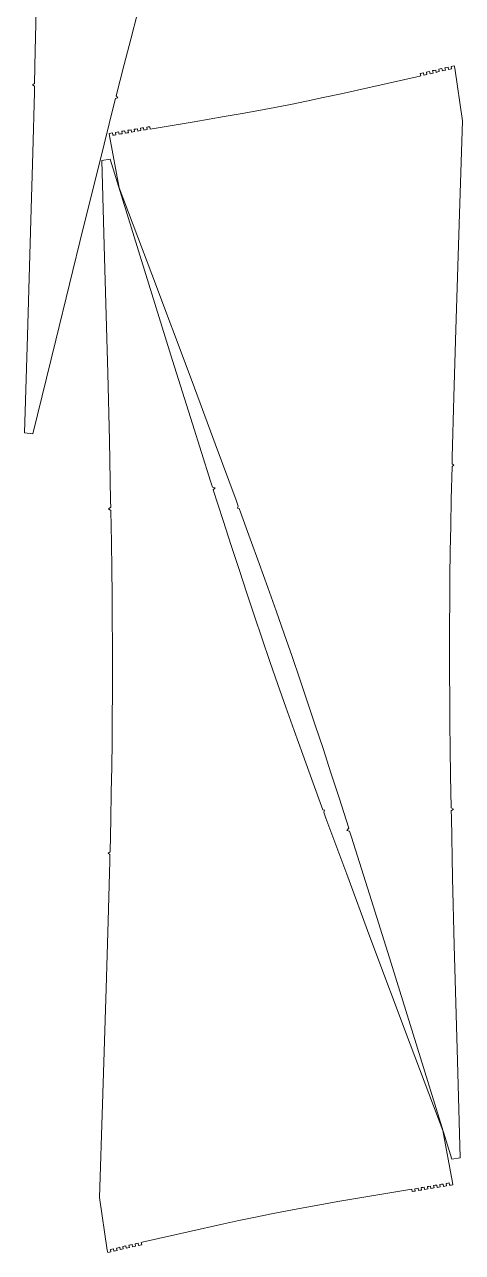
# Model space of a CAD drawing. Header units: millimetres. Extents: x -698 to 698, y -15880 to 15880.
# Drawn here: x -698 to 695, y -15880 to -11973 of the extents above; entities that cross this region are included whole.
import ezdxf

# ---------------------------------------------------------------- set-up
doc = ezdxf.new("R2010")
doc.units = ezdxf.units.MM
doc.header["$MEASUREMENT"] = 0
doc.layers.add('layer 1', color=7, linetype='Continuous')

msp = doc.modelspace()

# ---------------------------------------------------------------- linework, layer by layer
at = {"layer": 'layer 1', "color": 250, "lineweight": 13}
msp.add_open_spline([(-669.9737, -9804.8839), (-669.9737, -9804.8839), (-695.1106, -9971.5603), (-695.1106, -9971.5603), (-695.1106, -9971.5603), (-695.1106, -9971.5603), (-686.4486, -10268.1552), (-686.4486, -10268.1552), (-686.4486, -10268.1552), (-686.4486, -10268.1552), (-676.055, -10636.4006), (-676.055, -10636.4006), (-676.055, -10636.4006), (-676.055, -10636.4006), (-670.4495, -10850.5862), (-670.4495, -10850.5862), (-670.4495, -10850.5862), (-670.4495, -10850.5862), (-665.9824, -11043.0953), (-665.9824, -11043.0953), (-665.9824, -11043.0953), (-665.9824, -11043.0953), (-665.5597, -11064.9527), (-665.5597, -11064.9527), (-665.5597, -11064.9527), (-665.5597, -11064.9527), (-671.1894, -11068.124), (-671.1894, -11068.124), (-671.1894, -11068.124), (-671.1894, -11068.124), (-665.442, -11071.0358), (-665.442, -11071.0358), (-665.442, -11071.0358), (-665.442, -11071.0358), (-663.4174, -11175.7184), (-663.4174, -11175.7184), (-663.4174, -11175.7184), (-663.4174, -11175.7184), (-662.0413, -11260.2152), (-662.0413, -11260.2152), (-662.0413, -11260.2152), (-662.0413, -11260.2152), (-660.9516, -11342.0054), (-660.9516, -11342.0054), (-660.9516, -11342.0054), (-660.9516, -11342.0054), (-660.1491, -11421.685), (-660.1491, -11421.685), (-660.1491, -11421.685), (-660.1491, -11421.685), (-659.634, -11499.8566), (-659.634, -11499.8566), (-659.634, -11499.8566), (-659.634, -11499.8566), (-659.4068, -11577.1229), (-659.4068, -11577.1229), (-659.4068, -11577.1229), (-659.4068, -11577.1229), (-659.4681, -11654.0869), (-659.4681, -11654.0869), (-659.4681, -11654.0869), (-659.4681, -11654.0869), (-659.8182, -11731.3514), (-659.8182, -11731.3514), (-659.8182, -11731.3514), (-659.8182, -11731.3514), (-660.4576, -11809.5196), (-660.4576, -11809.5196), (-660.4576, -11809.5196), (-660.4576, -11809.5196), (-661.3869, -11889.1944), (-661.3869, -11889.1944), (-661.3869, -11889.1944), (-661.3869, -11889.1944), (-662.6066, -11970.9784), (-662.6066, -11970.9784), (-662.6066, -11970.9784), (-662.6066, -11970.9784), (-664.1171, -12055.4743), (-664.1171, -12055.4743), (-664.1171, -12055.4743), (-664.1171, -12055.4743), (-666.3116, -12160.3179), (-666.3116, -12160.3179), (-666.3116, -12160.3179), (-666.3116, -12160.3179), (-672.7336, -12164.285), (-672.7336, -12164.285), (-672.7336, -12164.285), (-672.7336, -12164.285), (-666.4832, -12168.5163), (-666.4832, -12168.5163), (-666.4832, -12168.5163), (-666.4832, -12168.5163), (-666.8933, -12188.1053), (-666.8933, -12188.1053), (-666.8933, -12188.1053), (-666.8933, -12188.1053), (-671.6661, -12380.5936), (-671.6661, -12380.5936), (-671.6661, -12380.5936), (-671.6661, -12380.5936), (-677.6116, -12594.7563), (-677.6116, -12594.7563), (-677.6116, -12594.7563), (-677.6116, -12594.7563), (-688.5898, -12962.9687), (-688.5898, -12962.9687), (-688.5898, -12962.9687), (-688.5898, -12962.9687), (-698.0971, -13271.696), (-698.0971, -13271.696), (-698.0971, -13271.696), (-698.0971, -13271.696), (-671.3185, -13275.3345), (-671.3185, -13275.3345), (-671.3185, -13275.3345), (-671.3185, -13275.3345), (-598.4769, -12976.7776), (-598.4769, -12976.7776), (-598.4769, -12976.7776), (-598.4769, -12976.7776), (-511.275, -12620.8761), (-511.275, -12620.8761), (-511.275, -12620.8761), (-511.275, -12620.8761), (-460.1332, -12413.9864), (-460.1332, -12413.9864), (-460.1332, -12413.9864), (-460.1332, -12413.9864), (-413.6196, -12228.1855), (-413.6196, -12228.1855), (-413.6196, -12228.1855), (-413.6196, -12228.1855), (-408.3816, -12207.6), (-408.3816, -12207.6), (-408.3816, -12207.6), (-408.3816, -12207.6), (-400.7864, -12205.5981), (-400.7864, -12205.5981), (-400.7864, -12205.5981), (-400.7864, -12205.5981), (-406.2146, -12199.0835), (-406.2146, -12199.0835), (-406.2146, -12199.0835), (-406.2146, -12199.0835), (-381.084, -12100.3192), (-381.084, -12100.3192), (-381.084, -12100.3192), (-381.084, -12100.3192), (-360.1075, -12018.9213), (-360.1075, -12018.9213), (-360.1075, -12018.9213), (-360.1075, -12018.9213), (-339.5704, -11940.1946), (-339.5704, -11940.1946), (-339.5704, -11940.1946), (-339.5704, -11940.1946), (-319.3149, -11863.5678), (-319.3149, -11863.5678), (-319.3149, -11863.5678), (-319.3149, -11863.5678), (-299.1816, -11788.4631), (-299.1816, -11788.4631), (-299.1816, -11788.4631), (-299.1816, -11788.4631), (-279.0111, -11714.3026), (-279.0111, -11714.3026), (-279.0111, -11714.3026), (-279.0111, -11714.3026), (-258.6438, -11640.5082), (-258.6438, -11640.5082), (-258.6438, -11640.5082), (-258.6438, -11640.5082), (-237.9201, -11566.5017), (-237.9201, -11566.5017), (-237.9201, -11566.5017), (-237.9201, -11566.5017), (-216.6806, -11491.705), (-216.6806, -11491.705), (-216.6806, -11491.705), (-216.6806, -11491.705), (-194.7655, -11415.5398), (-194.7655, -11415.5398), (-194.7655, -11415.5398), (-194.7655, -11415.5398), (-172.0153, -11337.4284), (-172.0153, -11337.4284), (-172.0153, -11337.4284), (-172.0153, -11337.4284), (-148.2706, -11256.7931), (-148.2706, -11256.7931), (-148.2706, -11256.7931), (-148.2706, -11256.7931), (-118.5631, -11157.0335), (-118.5631, -11157.0335), (-118.5631, -11157.0335), (-118.5631, -11157.0335), (-110.727, -11155.1907), (-110.727, -11155.1907), (-110.727, -11155.1907), (-110.727, -11155.1907), (-116.4728, -11150.0142), (-116.4728, -11150.0142), (-116.4728, -11150.0142), (-116.4728, -11150.0142), (-110.6106, -11130.3285), (-110.6106, -11130.3285), (-110.6106, -11130.3285), (-110.6106, -11130.3285), (-55.2411, -10946.9859), (-55.2411, -10946.9859), (-55.2411, -10946.9859), (-55.2411, -10946.9859), (6.9724, -10743.1661), (6.9724, -10743.1661), (6.9724, -10743.1661), (6.9724, -10743.1661), (114.6618, -10392.9358), (114.6618, -10392.9358), (114.6618, -10392.9358), (114.6618, -10392.9358), (201.678, -10110.9227), (201.678, -10110.9227), (201.678, -10110.9227), (201.678, -10110.9227), (221.8519, -9944.1832), (221.8519, -9944.1832), (221.8519, -9944.1832), (221.8519, -9944.1832), (222.9283, -9936.685), (222.9283, -9936.685), (222.9283, -9936.685), (222.9283, -9936.685), (217.8864, -9935.9636), (217.8864, -9935.9636), (217.8864, -9935.9636), (217.8864, -9935.9636), (212.895, -9935.2635), (212.895, -9935.2635), (212.895, -9935.2635), (212.895, -9935.2635), (211.9367, -9942.8839), (211.9367, -9942.8839), (211.9367, -9942.8839), (211.9367, -9942.8839), (206.879, -9942.2819), (206.879, -9942.2819), (206.879, -9942.2819), (206.879, -9942.2819), (201.8759, -9941.6722), (201.8759, -9941.6722), (201.8759, -9941.6722), (201.8759, -9941.6722), (202.9522, -9934.174), (202.9522, -9934.174), (202.9522, -9934.174), (202.9522, -9934.174), (197.9102, -9933.4525), (197.9102, -9933.4525), (197.9102, -9933.4525), (197.9102, -9933.4525), (192.9189, -9932.7525), (192.9189, -9932.7525), (192.9189, -9932.7525), (192.9189, -9932.7525), (191.9606, -9940.3729), (191.9606, -9940.3729), (191.9606, -9940.3729), (191.9606, -9940.3729), (186.903, -9939.7708), (186.903, -9939.7708), (186.903, -9939.7708), (186.903, -9939.7708), (181.8998, -9939.1612), (181.8998, -9939.1612), (181.8998, -9939.1612), (181.8998, -9939.1612), (182.9761, -9931.663), (182.9761, -9931.663), (182.9761, -9931.663), (182.9761, -9931.663), (177.9342, -9930.9416), (177.9342, -9930.9416), (177.9342, -9930.9416), (177.9342, -9930.9416), (172.9428, -9930.2415), (172.9428, -9930.2415), (172.9428, -9930.2415), (172.9428, -9930.2415), (171.9845, -9937.8618), (171.9845, -9937.8618), (171.9845, -9937.8618), (171.9845, -9937.8618), (166.9269, -9937.2598), (166.9269, -9937.2598), (166.9269, -9937.2598), (166.9269, -9937.2598), (161.9237, -9936.6502), (161.9237, -9936.6502), (161.9237, -9936.6502), (161.9237, -9936.6502), (163.0001, -9929.1519), (163.0001, -9929.1519), (163.0001, -9929.1519), (163.0001, -9929.1519), (157.958, -9928.4306), (157.958, -9928.4306), (157.958, -9928.4306), (157.958, -9928.4306), (152.9667, -9927.7305), (152.9667, -9927.7305), (152.9667, -9927.7305), (152.9667, -9927.7305), (152.0085, -9935.3509), (152.0085, -9935.3509), (152.0085, -9935.3509), (152.0085, -9935.3509), (146.9508, -9934.7488), (146.9508, -9934.7488), (146.9508, -9934.7488), (146.9508, -9934.7488), (141.9476, -9934.1391), (141.9476, -9934.1391), (141.9476, -9934.1391), (141.9476, -9934.1391), (143.024, -9926.641), (143.024, -9926.641), (143.024, -9926.641), (143.024, -9926.641), (137.982, -9925.9195), (137.982, -9925.9195), (137.982, -9925.9195), (137.982, -9925.9195), (132.9906, -9925.2194), (132.9906, -9925.2194), (132.9906, -9925.2194), (132.9906, -9925.2194), (132.0324, -9932.8398), (132.0324, -9932.8398), (132.0324, -9932.8398), (132.0324, -9932.8398), (129.1795, -9932.4795), (129.1795, -9932.4795), (129.1795, -9932.4795), (129.1795, -9932.4795), (2.2597, -9916.4507), (2.2597, -9916.4507), (2.2597, -9916.4507), (2.2597, -9916.4507), (-75.054, -9906.3162), (-75.054, -9906.3162), (-75.054, -9906.3162), (-75.054, -9906.3162), (-121.2456, -9900.0326), (-121.2456, -9900.0326), (-121.2456, -9900.0326), (-121.2456, -9900.0326), (-164.2198, -9893.9409), (-164.2198, -9893.9409), (-164.2198, -9893.9409), (-164.2198, -9893.9409), (-205.2346, -9887.845), (-205.2346, -9887.845), (-205.2346, -9887.845), (-205.2346, -9887.845), (-245.5607, -9881.5467), (-245.5607, -9881.5467), (-245.5607, -9881.5467), (-245.5607, -9881.5467), (-286.4713, -9874.8472), (-286.4713, -9874.8472), (-286.4713, -9874.8472), (-286.4713, -9874.8472), (-329.2398, -9867.5476), (-329.2398, -9867.5476), (-329.2398, -9867.5476), (-329.2398, -9867.5476), (-375.1367, -9859.4491), (-375.1367, -9859.4491), (-375.1367, -9859.4491), (-375.1367, -9859.4491), (-451.8492, -9845.5285), (-451.8492, -9845.5285), (-451.8492, -9845.5285), (-451.8492, -9845.5285), (-561.1905, -9825.2126), (-561.1905, -9825.2126), (-561.1905, -9825.2126), (-561.1905, -9825.2126), (-559.6723, -9817.7912), (-559.6723, -9817.7912), (-559.6723, -9817.7912), (-559.6723, -9817.7912), (-564.6627, -9816.7726), (-564.6627, -9816.7726), (-564.6627, -9816.7726), (-564.6627, -9816.7726), (-569.6039, -9815.7784), (-569.6039, -9815.7784), (-569.6039, -9815.7784), (-569.6039, -9815.7784), (-571.0115, -9823.3287), (-571.0115, -9823.3287), (-571.0115, -9823.3287), (-571.0115, -9823.3287), (-576.0247, -9822.4283), (-576.0247, -9822.4283), (-576.0247, -9822.4283), (-576.0247, -9822.4283), (-580.983, -9821.5236), (-580.983, -9821.5236), (-580.983, -9821.5236), (-580.983, -9821.5236), (-579.4647, -9814.1022), (-579.4647, -9814.1022), (-579.4647, -9814.1022), (-579.4647, -9814.1022), (-584.4552, -9813.0837), (-584.4552, -9813.0837), (-584.4552, -9813.0837), (-584.4552, -9813.0837), (-589.3963, -9812.0894), (-589.3963, -9812.0894), (-589.3963, -9812.0894), (-589.3963, -9812.0894), (-590.804, -9819.6397), (-590.804, -9819.6397), (-590.804, -9819.6397), (-590.804, -9819.6397), (-595.8171, -9818.7393), (-595.8171, -9818.7393), (-595.8171, -9818.7393), (-595.8171, -9818.7393), (-600.7754, -9817.8347), (-600.7754, -9817.8347), (-600.7754, -9817.8347), (-600.7754, -9817.8347), (-599.2572, -9810.4133), (-599.2572, -9810.4133), (-599.2572, -9810.4133), (-599.2572, -9810.4133), (-604.2476, -9809.3947), (-604.2476, -9809.3947), (-604.2476, -9809.3947), (-604.2476, -9809.3947), (-609.1887, -9808.4004), (-609.1887, -9808.4004), (-609.1887, -9808.4004), (-609.1887, -9808.4004), (-610.5964, -9815.9508), (-610.5964, -9815.9508), (-610.5964, -9815.9508), (-610.5964, -9815.9508), (-615.6096, -9815.0504), (-615.6096, -9815.0504), (-615.6096, -9815.0504), (-615.6096, -9815.0504), (-620.5679, -9814.1457), (-620.5679, -9814.1457), (-620.5679, -9814.1457), (-620.5679, -9814.1457), (-619.0496, -9806.7244), (-619.0496, -9806.7244), (-619.0496, -9806.7244), (-619.0496, -9806.7244), (-624.04, -9805.7058), (-624.04, -9805.7058), (-624.04, -9805.7058), (-624.04, -9805.7058), (-628.9813, -9804.7115), (-628.9813, -9804.7115), (-628.9813, -9804.7115), (-628.9813, -9804.7115), (-630.3888, -9812.2618), (-630.3888, -9812.2618), (-630.3888, -9812.2618), (-630.3888, -9812.2618), (-635.402, -9811.3615), (-635.402, -9811.3615), (-635.402, -9811.3615), (-635.402, -9811.3615), (-640.3603, -9810.4567), (-640.3603, -9810.4567), (-640.3603, -9810.4567), (-640.3603, -9810.4567), (-638.842, -9803.0354), (-638.842, -9803.0354), (-638.842, -9803.0354), (-638.842, -9803.0354), (-643.8325, -9802.0168), (-643.8325, -9802.0168), (-643.8325, -9802.0168), (-643.8325, -9802.0168), (-648.7736, -9801.0225), (-648.7736, -9801.0225), (-648.7736, -9801.0225), (-648.7736, -9801.0225), (-650.1813, -9808.5728), (-650.1813, -9808.5728), (-650.1813, -9808.5728), (-650.1813, -9808.5728), (-655.1944, -9807.6725), (-655.1944, -9807.6725), (-655.1944, -9807.6725), (-655.1944, -9807.6725), (-660.1528, -9806.7678), (-660.1528, -9806.7678), (-660.1528, -9806.7678), (-660.1528, -9806.7678), (-658.6344, -9799.3464), (-658.6344, -9799.3464), (-658.6344, -9799.3464), (-658.6344, -9799.3464), (-663.6249, -9798.3278), (-663.6249, -9798.3278), (-663.6249, -9798.3278), (-663.6249, -9798.3278), (-668.5661, -9797.3336), (-668.5661, -9797.3336), (-668.5661, -9797.3336), (-668.5661, -9797.3336), (-669.9737, -9804.8839), (-669.9737, -9804.8839)], degree=3, knots=[0, 0, 0, 0, 0.007575758, 0.007575758, 0.007575758, 0.007575758, 0.015151515, 0.015151515, 0.015151515, 0.015151515, 0.022727273, 0.022727273, 0.022727273, 0.022727273, 0.03030303, 0.03030303, 0.03030303, 0.03030303, 0.037878788, 0.037878788, 0.037878788, 0.037878788, 0.045454545, 0.045454545, 0.045454545, 0.045454545, 0.053030303, 0.053030303, 0.053030303, 0.053030303, 0.060606061, 0.060606061, 0.060606061, 0.060606061, 0.068181818, 0.068181818, 0.068181818, 0.068181818, 0.075757576, 0.075757576, 0.075757576, 0.075757576, 0.083333333, 0.083333333, 0.083333333, 0.083333333, 0.090909091, 0.090909091, 0.090909091, 0.090909091, 0.098484848, 0.098484848, 0.098484848, 0.098484848, 0.106060606, 0.106060606, 0.106060606, 0.106060606, 0.113636364, 0.113636364, 0.113636364, 0.113636364, 0.121212121, 0.121212121, 0.121212121, 0.121212121, 0.128787879, 0.128787879, 0.128787879, 0.128787879, 0.136363636, 0.136363636, 0.136363636, 0.136363636, 0.143939394, 0.143939394, 0.143939394, 0.143939394, 0.151515152, 0.151515152, 0.151515152, 0.151515152, 0.159090909, 0.159090909, 0.159090909, 0.159090909, 0.166666667, 0.166666667, 0.166666667, 0.166666667, 0.174242424, 0.174242424, 0.174242424, 0.174242424, 0.181818182, 0.181818182, 0.181818182, 0.181818182, 0.189393939, 0.189393939, 0.189393939, 0.189393939, 0.196969697, 0.196969697, 0.196969697, 0.196969697, 0.204545455, 0.204545455, 0.204545455, 0.204545455, 0.212121212, 0.212121212, 0.212121212, 0.212121212, 0.21969697, 0.21969697, 0.21969697, 0.21969697, 0.227272727, 0.227272727, 0.227272727, 0.227272727, 0.234848485, 0.234848485, 0.234848485, 0.234848485, 0.242424242, 0.242424242, 0.242424242, 0.242424242, 0.25, 0.25, 0.25, 0.25, 0.257575758, 0.257575758, 0.257575758, 0.257575758, 0.265151515, 0.265151515, 0.265151515, 0.265151515, 0.272727273, 0.272727273, 0.272727273, 0.272727273, 0.28030303, 0.28030303, 0.28030303, 0.28030303, 0.287878788, 0.287878788, 0.287878788, 0.287878788, 0.295454545, 0.295454545, 0.295454545, 0.295454545, 0.303030303, 0.303030303, 0.303030303, 0.303030303, 0.310606061, 0.310606061, 0.310606061, 0.310606061, 0.318181818, 0.318181818, 0.318181818, 0.318181818, 0.325757576, 0.325757576, 0.325757576, 0.325757576, 0.333333333, 0.333333333, 0.333333333, 0.333333333, 0.340909091, 0.340909091, 0.340909091, 0.340909091, 0.348484848, 0.348484848, 0.348484848, 0.348484848, 0.356060606, 0.356060606, 0.356060606, 0.356060606, 0.363636364, 0.363636364, 0.363636364, 0.363636364, 0.371212121, 0.371212121, 0.371212121, 0.371212121, 0.378787879, 0.378787879, 0.378787879, 0.378787879, 0.386363636, 0.386363636, 0.386363636, 0.386363636, 0.393939394, 0.393939394, 0.393939394, 0.393939394, 0.401515152, 0.401515152, 0.401515152, 0.401515152, 0.409090909, 0.409090909, 0.409090909, 0.409090909, 0.416666667, 0.416666667, 0.416666667, 0.416666667, 0.424242424, 0.424242424, 0.424242424, 0.424242424, 0.431818182, 0.431818182, 0.431818182, 0.431818182, 0.439393939, 0.439393939, 0.439393939, 0.439393939, 0.446969697, 0.446969697, 0.446969697, 0.446969697, 0.454545455, 0.454545455, 0.454545455, 0.454545455, 0.462121212, 0.462121212, 0.462121212, 0.462121212, 0.46969697, 0.46969697, 0.46969697, 0.46969697, 0.477272727, 0.477272727, 0.477272727, 0.477272727, 0.484848485, 0.484848485, 0.484848485, 0.484848485, 0.492424242, 0.492424242, 0.492424242, 0.492424242, 0.5, 0.5, 0.5, 0.5, 0.507575758, 0.507575758, 0.507575758, 0.507575758, 0.515151515, 0.515151515, 0.515151515, 0.515151515, 0.522727273, 0.522727273, 0.522727273, 0.522727273, 0.53030303, 0.53030303, 0.53030303, 0.53030303, 0.537878788, 0.537878788, 0.537878788, 0.537878788, 0.545454545, 0.545454545, 0.545454545, 0.545454545, 0.553030303, 0.553030303, 0.553030303, 0.553030303, 0.560606061, 0.560606061, 0.560606061, 0.560606061, 0.568181818, 0.568181818, 0.568181818, 0.568181818, 0.575757576, 0.575757576, 0.575757576, 0.575757576, 0.583333333, 0.583333333, 0.583333333, 0.583333333, 0.590909091, 0.590909091, 0.590909091, 0.590909091, 0.598484848, 0.598484848, 0.598484848, 0.598484848, 0.606060606, 0.606060606, 0.606060606, 0.606060606, 0.613636364, 0.613636364, 0.613636364, 0.613636364, 0.621212121, 0.621212121, 0.621212121, 0.621212121, 0.628787879, 0.628787879, 0.628787879, 0.628787879, 0.636363636, 0.636363636, 0.636363636, 0.636363636, 0.643939394, 0.643939394, 0.643939394, 0.643939394, 0.651515152, 0.651515152, 0.651515152, 0.651515152, 0.659090909, 0.659090909, 0.659090909, 0.659090909, 0.666666667, 0.666666667, 0.666666667, 0.666666667, 0.674242424, 0.674242424, 0.674242424, 0.674242424, 0.681818182, 0.681818182, 0.681818182, 0.681818182, 0.689393939, 0.689393939, 0.689393939, 0.689393939, 0.696969697, 0.696969697, 0.696969697, 0.696969697, 0.704545455, 0.704545455, 0.704545455, 0.704545455, 0.712121212, 0.712121212, 0.712121212, 0.712121212, 0.71969697, 0.71969697, 0.71969697, 0.71969697, 0.727272727, 0.727272727, 0.727272727, 0.727272727, 0.734848485, 0.734848485, 0.734848485, 0.734848485, 0.742424242, 0.742424242, 0.742424242, 0.742424242, 0.75, 0.75, 0.75, 0.75, 0.757575758, 0.757575758, 0.757575758, 0.757575758, 0.765151515, 0.765151515, 0.765151515, 0.765151515, 0.772727273, 0.772727273, 0.772727273, 0.772727273, 0.78030303, 0.78030303, 0.78030303, 0.78030303, 0.787878788, 0.787878788, 0.787878788, 0.787878788, 0.795454545, 0.795454545, 0.795454545, 0.795454545, 0.803030303, 0.803030303, 0.803030303, 0.803030303, 0.810606061, 0.810606061, 0.810606061, 0.810606061, 0.818181818, 0.818181818, 0.818181818, 0.818181818, 0.825757576, 0.825757576, 0.825757576, 0.825757576, 0.833333333, 0.833333333, 0.833333333, 0.833333333, 0.840909091, 0.840909091, 0.840909091, 0.840909091, 0.848484848, 0.848484848, 0.848484848, 0.848484848, 0.856060606, 0.856060606, 0.856060606, 0.856060606, 0.863636364, 0.863636364, 0.863636364, 0.863636364, 0.871212121, 0.871212121, 0.871212121, 0.871212121, 0.878787879, 0.878787879, 0.878787879, 0.878787879, 0.886363636, 0.886363636, 0.886363636, 0.886363636, 0.893939394, 0.893939394, 0.893939394, 0.893939394, 0.901515152, 0.901515152, 0.901515152, 0.901515152, 0.909090909, 0.909090909, 0.909090909, 0.909090909, 0.916666667, 0.916666667, 0.916666667, 0.916666667, 0.924242424, 0.924242424, 0.924242424, 0.924242424, 0.931818182, 0.931818182, 0.931818182, 0.931818182, 0.939393939, 0.939393939, 0.939393939, 0.939393939, 0.946969697, 0.946969697, 0.946969697, 0.946969697, 0.954545455, 0.954545455, 0.954545455, 0.954545455, 0.962121212, 0.962121212, 0.962121212, 0.962121212, 0.96969697, 0.96969697, 0.96969697, 0.96969697, 0.977272727, 0.977272727, 0.977272727, 0.977272727, 0.984848485, 0.984848485, 0.984848485, 0.984848485, 1, 1, 1, 1], dxfattribs=at)
at = {"layer": 'layer 1', "color": 250, "lineweight": 20}
for points in [[(-427.2592, -12326.6129), (-427.2592, -12326.6129), (-396.9165, -12492.1466), (-396.9165, -12492.1466), (-396.9165, -12492.1466), (-396.9165, -12492.1466), (-293.3787, -12767.0765), (-293.3787, -12767.0765), (-293.3787, -12767.0765), (-293.3787, -12767.0765), (-165.1723, -13108.5236), (-165.1723, -13108.5236), (-165.1723, -13108.5236), (-165.1723, -13108.5236), (-91.0145, -13307.2636), (-91.0145, -13307.2636), (-91.0145, -13307.2636), (-91.0145, -13307.2636), (-24.8964, -13486.0738), (-24.8964, -13486.0738), (-24.8964, -13486.0738), (-24.8964, -13486.0738), (-17.8258, -13505.4251), (-17.8258, -13505.4251), (-17.8258, -13505.4251), (-17.8258, -13505.4251), (-20.9427, -13511.5861), (-20.9427, -13511.5861), (-20.9427, -13511.5861), (-20.9427, -13511.5861), (-15.2032, -13512.6029), (-15.2032, -13512.6029), (-15.2032, -13512.6029), (-15.2032, -13512.6029), (20.1736, -13609.4242), (20.1736, -13609.4242), (20.1736, -13609.4242), (20.1736, -13609.4242), (48.6469, -13688.096), (48.6469, -13688.096), (48.6469, -13688.096), (48.6469, -13688.096), (75.9811, -13764.3259), (75.9811, -13764.3259), (75.9811, -13764.3259), (75.9811, -13764.3259), (102.3676, -13838.6719), (102.3676, -13838.6719), (102.3676, -13838.6719), (102.3676, -13838.6719), (127.9997, -13911.6984), (127.9997, -13911.6984), (127.9997, -13911.6984), (127.9997, -13911.6984), (153.0709, -13983.9699), (153.0709, -13983.9699), (153.0709, -13983.9699), (153.0709, -13983.9699), (177.7748, -14056.051), (177.7748, -14056.051), (177.7748, -14056.051), (177.7748, -14056.051), (202.305, -14128.5065), (202.305, -14128.5065), (202.305, -14128.5065), (202.305, -14128.5065), (226.855, -14201.9013), (226.855, -14201.9013), (226.855, -14201.9013), (226.855, -14201.9013), (251.6183, -14276.7999), (251.6183, -14276.7999), (251.6183, -14276.7999), (251.6183, -14276.7999), (276.7884, -14353.7669), (276.7884, -14353.7669), (276.7884, -14353.7669), (276.7884, -14353.7669), (302.5586, -14433.3666), (302.5586, -14433.3666), (302.5586, -14433.3666), (302.5586, -14433.3666), (333.6453, -14530.3981), (333.6453, -14530.3981), (333.6453, -14530.3981), (333.6453, -14530.3981), (327.7778, -14537.2922), (327.7778, -14537.2922), (327.7778, -14537.2922), (327.7778, -14537.2922), (336.3763, -14538.9222), (336.3763, -14538.9222), (336.3763, -14538.9222), (336.3763, -14538.9222), (342.6302, -14558.4428), (342.6302, -14558.4428), (342.6302, -14558.4428), (342.6302, -14558.4428), (400.0901, -14740.2062), (400.0901, -14740.2062), (400.0901, -14740.2062), (400.0901, -14740.2062), (463.4252, -14942.6409), (463.4252, -14942.6409), (463.4252, -14942.6409), (463.4252, -14942.6409), (571.6104, -15290.9329), (571.6104, -15290.9329), (571.6104, -15290.9329), (571.6104, -15290.9329), (661.9477, -15582.774), (661.9477, -15582.774), (661.9477, -15582.774), (661.9477, -15582.774), (687.7633, -15578.5049), (687.7633, -15578.5049), (687.7633, -15578.5049), (687.7633, -15578.5049), (679.256, -15270.163), (679.256, -15270.163), (679.256, -15270.163), (679.256, -15270.163), (669.4565, -14901.9012), (669.4565, -14901.9012), (669.4565, -14901.9012), (669.4565, -14901.9012), (664.1965, -14687.7069), (664.1965, -14687.7069), (664.1965, -14687.7069), (664.1965, -14687.7069), (660.0399, -14495.1908), (660.0399, -14495.1908), (660.0399, -14495.1908), (660.0399, -14495.1908), (659.6823, -14475.0194), (659.6823, -14475.0194), (659.6823, -14475.0194), (659.6823, -14475.0194), (667.134, -14469.7317), (667.134, -14469.7317), (667.134, -14469.7317), (667.134, -14469.7317), (659.5065, -14465.1007), (659.5065, -14465.1007), (659.5065, -14465.1007), (659.5065, -14465.1007), (657.6889, -14362.5638), (657.6889, -14362.5638), (657.6889, -14362.5638), (657.6889, -14362.5638), (656.449, -14278.0649), (656.449, -14278.0649), (656.449, -14278.0649), (656.449, -14278.0649), (655.4913, -14196.273), (655.4913, -14196.273), (655.4913, -14196.273), (655.4913, -14196.273), (654.8173, -14116.5922), (654.8173, -14116.5922), (654.8173, -14116.5922), (654.8173, -14116.5922), (654.4283, -14038.4199), (654.4283, -14038.4199), (654.4283, -14038.4199), (654.4283, -14038.4199), (654.3258, -13961.1533), (654.3258, -13961.1533), (654.3258, -13961.1533), (654.3258, -13961.1533), (654.5112, -13884.1896), (654.5112, -13884.1896), (654.5112, -13884.1896), (654.5112, -13884.1896), (654.986, -13806.9257), (654.986, -13806.9257), (654.986, -13806.9257), (654.986, -13806.9257), (655.7515, -13728.7586), (655.7515, -13728.7586), (655.7515, -13728.7586), (655.7515, -13728.7586), (656.8093, -13649.0855), (656.8093, -13649.0855), (656.8093, -13649.0855), (656.8093, -13649.0855), (658.1609, -13567.3035), (658.1609, -13567.3035), (658.1609, -13567.3035), (658.1609, -13567.3035), (659.8077, -13482.8102), (659.8077, -13482.8102), (659.8077, -13482.8102), (659.8077, -13482.8102), (662.1513, -13378.8582), (662.1513, -13378.8582), (662.1513, -13378.8582), (662.1513, -13378.8582), (668.3446, -13374.6034), (668.3446, -13374.6034), (668.3446, -13374.6034), (668.3446, -13374.6034), (662.3454, -13370.2519), (662.3454, -13370.2519), (662.3454, -13370.2519), (662.3454, -13370.2519), (662.7978, -13350.1838), (662.7978, -13350.1838), (662.7978, -13350.1838), (662.7978, -13350.1838), (667.8812, -13157.7035), (667.8812, -13157.7035), (667.8812, -13157.7035), (667.8812, -13157.7035), (674.1721, -12943.5507), (674.1721, -12943.5507), (674.1721, -12943.5507), (674.1721, -12943.5507), (685.7442, -12575.3564), (685.7442, -12575.3564), (685.7442, -12575.3564), (685.7442, -12575.3564), (695.3554, -12278.8056), (695.3554, -12278.8056), (695.3554, -12278.8056), (695.3554, -12278.8056), (670.6553, -12111.3918), (670.6553, -12111.3918), (670.6553, -12111.3918), (670.6553, -12111.3918), (669.108, -12103.9764), (669.108, -12103.9764), (669.108, -12103.9764), (669.108, -12103.9764), (664.1225, -12105.0191), (664.1225, -12105.0191), (664.1225, -12105.0191), (664.1225, -12105.0191), (659.1919, -12106.0645), (659.1919, -12106.0645), (659.1919, -12106.0645), (659.1919, -12106.0645), (660.8919, -12113.5544), (660.8919, -12113.5544), (660.8919, -12113.5544), (660.8919, -12113.5544), (655.9325, -12114.7146), (655.9325, -12114.7146), (655.9325, -12114.7146), (655.9325, -12114.7146), (651.0216, -12115.8491), (651.0216, -12115.8491), (651.0216, -12115.8491), (651.0216, -12115.8491), (649.4743, -12108.4338), (649.4743, -12108.4338), (649.4743, -12108.4338), (649.4743, -12108.4338), (644.4888, -12109.4764), (644.4888, -12109.4764), (644.4888, -12109.4764), (644.4888, -12109.4764), (639.5583, -12110.5218), (639.5583, -12110.5218), (639.5583, -12110.5218), (639.5583, -12110.5218), (641.2583, -12118.0117), (641.2583, -12118.0117), (641.2583, -12118.0117), (641.2583, -12118.0117), (636.2988, -12119.1719), (636.2988, -12119.1719), (636.2988, -12119.1719), (636.2988, -12119.1719), (631.3879, -12120.3064), (631.3879, -12120.3064), (631.3879, -12120.3064), (631.3879, -12120.3064), (629.8407, -12112.8911), (629.8407, -12112.8911), (629.8407, -12112.8911), (629.8407, -12112.8911), (624.8552, -12113.9337), (624.8552, -12113.9337), (624.8552, -12113.9337), (624.8552, -12113.9337), (619.9246, -12114.9792), (619.9246, -12114.9792), (619.9246, -12114.9792), (619.9246, -12114.9792), (621.6246, -12122.4691), (621.6246, -12122.4691), (621.6246, -12122.4691), (621.6246, -12122.4691), (616.6651, -12123.6293), (616.6651, -12123.6293), (616.6651, -12123.6293), (616.6651, -12123.6293), (611.7543, -12124.7637), (611.7543, -12124.7637), (611.7543, -12124.7637), (611.7543, -12124.7637), (610.207, -12117.3484), (610.207, -12117.3484), (610.207, -12117.3484), (610.207, -12117.3484), (605.2215, -12118.391), (605.2215, -12118.391), (605.2215, -12118.391), (605.2215, -12118.391), (600.2909, -12119.4365), (600.2909, -12119.4365), (600.2909, -12119.4365), (600.2909, -12119.4365), (601.9909, -12126.9264), (601.9909, -12126.9264), (601.9909, -12126.9264), (601.9909, -12126.9264), (597.0315, -12128.0866), (597.0315, -12128.0866), (597.0315, -12128.0866), (597.0315, -12128.0866), (592.1206, -12129.2211), (592.1206, -12129.2211), (592.1206, -12129.2211), (592.1206, -12129.2211), (590.5733, -12121.8057), (590.5733, -12121.8057), (590.5733, -12121.8057), (590.5733, -12121.8057), (585.5878, -12122.8483), (585.5878, -12122.8483), (585.5878, -12122.8483), (585.5878, -12122.8483), (580.6572, -12123.8938), (580.6572, -12123.8938), (580.6572, -12123.8938), (580.6572, -12123.8938), (582.3572, -12131.3837), (582.3572, -12131.3837), (582.3572, -12131.3837), (582.3572, -12131.3837), (577.3978, -12132.5439), (577.3978, -12132.5439), (577.3978, -12132.5439), (577.3978, -12132.5439), (572.4869, -12133.6784), (572.4869, -12133.6784), (572.4869, -12133.6784), (572.4869, -12133.6784), (570.9396, -12126.263), (570.9396, -12126.263), (570.9396, -12126.263), (570.9396, -12126.263), (565.9541, -12127.3057), (565.9541, -12127.3057), (565.9541, -12127.3057), (565.9541, -12127.3057), (561.0236, -12128.3511), (561.0236, -12128.3511), (561.0236, -12128.3511), (561.0236, -12128.3511), (562.7236, -12135.841), (562.7236, -12135.841), (562.7236, -12135.841), (562.7236, -12135.841), (559.4551, -12136.59), (559.4551, -12136.59), (559.4551, -12136.59), (559.4551, -12136.59), (403.9378, -12171.8307), (403.9378, -12171.8307), (403.9378, -12171.8307), (403.9378, -12171.8307), (309.0337, -12192.867), (309.0337, -12192.867), (309.0337, -12192.867), (309.0337, -12192.867), (252.2267, -12205.1692), (252.2267, -12205.1692), (252.2267, -12205.1692), (252.2267, -12205.1692), (199.2681, -12216.3274), (199.2681, -12216.3274), (199.2681, -12216.3274), (199.2681, -12216.3274), (148.599, -12226.6474), (148.599, -12226.6474), (148.599, -12226.6474), (148.599, -12226.6474), (98.6482, -12236.4374), (98.6482, -12236.4374), (98.6482, -12236.4374), (98.6482, -12236.4374), (47.8419, -12246.006), (47.8419, -12246.006), (47.8419, -12246.006), (47.8419, -12246.006), (-5.3941, -12255.6617), (-5.3941, -12255.6617), (-5.3941, -12255.6617), (-5.3941, -12255.6617), (-62.631, -12265.712), (-62.631, -12265.712), (-62.631, -12265.712), (-62.631, -12265.712), (-158.4447, -12282.0566), (-158.4447, -12282.0566), (-158.4447, -12282.0566), (-158.4447, -12282.0566), (-298.2088, -12305.2936), (-298.2088, -12305.2936), (-298.2088, -12305.2936), (-298.2088, -12305.2936), (-299.3153, -12297.7998), (-299.3153, -12297.7998), (-299.3153, -12297.7998), (-299.3153, -12297.7998), (-304.3536, -12298.5461), (-304.3536, -12298.5461), (-304.3536, -12298.5461), (-304.3536, -12298.5461), (-309.3374, -12299.2984), (-309.3374, -12299.2984), (-309.3374, -12299.2984), (-309.3374, -12299.2984), (-308.0829, -12306.8756), (-308.0829, -12306.8756), (-308.0829, -12306.8756), (-308.0829, -12306.8756), (-313.1022, -12307.7408), (-313.1022, -12307.7408), (-313.1022, -12307.7408), (-313.1022, -12307.7408), (-318.0715, -12308.5832), (-318.0715, -12308.5832), (-318.0715, -12308.5832), (-318.0715, -12308.5832), (-319.178, -12301.0893), (-319.178, -12301.0893), (-319.178, -12301.0893), (-319.178, -12301.0893), (-324.2164, -12301.8356), (-324.2164, -12301.8356), (-324.2164, -12301.8356), (-324.2164, -12301.8356), (-329.2001, -12302.5879), (-329.2001, -12302.5879), (-329.2001, -12302.5879), (-329.2001, -12302.5879), (-327.9456, -12310.1652), (-327.9456, -12310.1652), (-327.9456, -12310.1652), (-327.9456, -12310.1652), (-332.9649, -12311.0303), (-332.9649, -12311.0303), (-332.9649, -12311.0303), (-332.9649, -12311.0303), (-337.9342, -12311.8727), (-337.9342, -12311.8727), (-337.9342, -12311.8727), (-337.9342, -12311.8727), (-339.0407, -12304.3789), (-339.0407, -12304.3789), (-339.0407, -12304.3789), (-339.0407, -12304.3789), (-344.0791, -12305.1252), (-344.0791, -12305.1252), (-344.0791, -12305.1252), (-344.0791, -12305.1252), (-349.0628, -12305.8775), (-349.0628, -12305.8775), (-349.0628, -12305.8775), (-349.0628, -12305.8775), (-347.8083, -12313.4547), (-347.8083, -12313.4547), (-347.8083, -12313.4547), (-347.8083, -12313.4547), (-352.8276, -12314.3199), (-352.8276, -12314.3199), (-352.8276, -12314.3199), (-352.8276, -12314.3199), (-357.797, -12315.1622), (-357.797, -12315.1622), (-357.797, -12315.1622), (-357.797, -12315.1622), (-358.9034, -12307.6684), (-358.9034, -12307.6684), (-358.9034, -12307.6684), (-358.9034, -12307.6684), (-363.9418, -12308.4147), (-363.9418, -12308.4147), (-363.9418, -12308.4147), (-363.9418, -12308.4147), (-368.9256, -12309.167), (-368.9256, -12309.167), (-368.9256, -12309.167), (-368.9256, -12309.167), (-367.671, -12316.7443), (-367.671, -12316.7443), (-367.671, -12316.7443), (-367.671, -12316.7443), (-372.6904, -12317.6094), (-372.6904, -12317.6094), (-372.6904, -12317.6094), (-372.6904, -12317.6094), (-377.6597, -12318.4518), (-377.6597, -12318.4518), (-377.6597, -12318.4518), (-377.6597, -12318.4518), (-378.7662, -12310.958), (-378.7662, -12310.958), (-378.7662, -12310.958), (-378.7662, -12310.958), (-383.8045, -12311.7042), (-383.8045, -12311.7042), (-383.8045, -12311.7042), (-383.8045, -12311.7042), (-388.7883, -12312.4566), (-388.7883, -12312.4566), (-388.7883, -12312.4566), (-388.7883, -12312.4566), (-387.5338, -12320.0338), (-387.5338, -12320.0338), (-387.5338, -12320.0338), (-387.5338, -12320.0338), (-392.5531, -12320.899), (-392.5531, -12320.899), (-392.5531, -12320.899), (-392.5531, -12320.899), (-397.5224, -12321.7413), (-397.5224, -12321.7413), (-397.5224, -12321.7413), (-397.5224, -12321.7413), (-398.6289, -12314.2475), (-398.6289, -12314.2475), (-398.6289, -12314.2475), (-398.6289, -12314.2475), (-403.6673, -12314.9938), (-403.6673, -12314.9938), (-403.6673, -12314.9938), (-403.6673, -12314.9938), (-408.651, -12315.7461), (-408.651, -12315.7461), (-408.651, -12315.7461), (-408.651, -12315.7461), (-407.3965, -12323.3234), (-407.3965, -12323.3234), (-407.3965, -12323.3234), (-407.3965, -12323.3234), (-412.4158, -12324.1885), (-412.4158, -12324.1885), (-412.4158, -12324.1885), (-412.4158, -12324.1885), (-417.3851, -12325.0309), (-417.3851, -12325.0309), (-417.3851, -12325.0309), (-417.3851, -12325.0309), (-418.4916, -12317.5371), (-418.4916, -12317.5371), (-418.4916, -12317.5371), (-418.4916, -12317.5371), (-423.53, -12318.2833), (-423.53, -12318.2833), (-423.53, -12318.2833), (-423.53, -12318.2833), (-428.5137, -12319.0356), (-428.5137, -12319.0356), (-428.5137, -12319.0356), (-428.5137, -12319.0356), (-427.2592, -12326.6129), (-427.2592, -12326.6129)], [(663.2221, -15657.3177), (663.2221, -15657.3177), (632.8794, -15491.784), (632.8794, -15491.784), (632.8794, -15491.784), (632.8794, -15491.784), (529.3416, -15216.8541), (529.3416, -15216.8541), (529.3416, -15216.8541), (529.3416, -15216.8541), (401.1352, -14875.407), (401.1352, -14875.407), (401.1352, -14875.407), (401.1352, -14875.407), (326.9774, -14676.667), (326.9774, -14676.667), (326.9774, -14676.667), (326.9774, -14676.667), (260.8593, -14497.8568), (260.8593, -14497.8568), (260.8593, -14497.8568), (260.8593, -14497.8568), (253.7887, -14478.5055), (253.7887, -14478.5055), (253.7887, -14478.5055), (253.7887, -14478.5055), (256.9056, -14472.3445), (256.9056, -14472.3445), (256.9056, -14472.3445), (256.9056, -14472.3445), (251.1661, -14471.3277), (251.1661, -14471.3277), (251.1661, -14471.3277), (251.1661, -14471.3277), (215.7893, -14374.5064), (215.7893, -14374.5064), (215.7893, -14374.5064), (215.7893, -14374.5064), (187.316, -14295.8346), (187.316, -14295.8346), (187.316, -14295.8346), (187.316, -14295.8346), (159.9818, -14219.6047), (159.9818, -14219.6047), (159.9818, -14219.6047), (159.9818, -14219.6047), (133.5953, -14145.2587), (133.5953, -14145.2587), (133.5953, -14145.2587), (133.5953, -14145.2587), (107.9632, -14072.2322), (107.9632, -14072.2322), (107.9632, -14072.2322), (107.9632, -14072.2322), (82.892, -13999.9607), (82.892, -13999.9607), (82.892, -13999.9607), (82.892, -13999.9607), (58.1881, -13927.8796), (58.1881, -13927.8796), (58.1881, -13927.8796), (58.1881, -13927.8796), (33.6579, -13855.4241), (33.6579, -13855.4241), (33.6579, -13855.4241), (33.6579, -13855.4241), (9.1079, -13782.0293), (9.1079, -13782.0293), (9.1079, -13782.0293), (9.1079, -13782.0293), (-15.6554, -13707.1307), (-15.6554, -13707.1307), (-15.6554, -13707.1307), (-15.6554, -13707.1307), (-40.8255, -13630.1637), (-40.8255, -13630.1637), (-40.8255, -13630.1637), (-40.8255, -13630.1637), (-66.5957, -13550.564), (-66.5957, -13550.564), (-66.5957, -13550.564), (-66.5957, -13550.564), (-97.6824, -13453.5325), (-97.6824, -13453.5325), (-97.6824, -13453.5325), (-97.6824, -13453.5325), (-91.8149, -13446.6384), (-91.8149, -13446.6384), (-91.8149, -13446.6384), (-91.8149, -13446.6384), (-100.4134, -13445.0084), (-100.4134, -13445.0084), (-100.4134, -13445.0084), (-100.4134, -13445.0084), (-106.6673, -13425.4878), (-106.6673, -13425.4878), (-106.6673, -13425.4878), (-106.6673, -13425.4878), (-164.1272, -13243.7244), (-164.1272, -13243.7244), (-164.1272, -13243.7244), (-164.1272, -13243.7244), (-227.4623, -13041.2897), (-227.4623, -13041.2897), (-227.4623, -13041.2897), (-227.4623, -13041.2897), (-335.6475, -12692.9977), (-335.6475, -12692.9977), (-335.6475, -12692.9977), (-335.6475, -12692.9977), (-425.9848, -12401.1566), (-425.9848, -12401.1566), (-425.9848, -12401.1566), (-425.9848, -12401.1566), (-451.8004, -12405.4257), (-451.8004, -12405.4257), (-451.8004, -12405.4257), (-451.8004, -12405.4257), (-443.2931, -12713.7676), (-443.2931, -12713.7676), (-443.2931, -12713.7676), (-443.2931, -12713.7676), (-433.4936, -13082.0294), (-433.4936, -13082.0294), (-433.4936, -13082.0294), (-433.4936, -13082.0294), (-428.2336, -13296.2237), (-428.2336, -13296.2237), (-428.2336, -13296.2237), (-428.2336, -13296.2237), (-424.077, -13488.7398), (-424.077, -13488.7398), (-424.077, -13488.7398), (-424.077, -13488.7398), (-423.7194, -13508.9112), (-423.7194, -13508.9112), (-423.7194, -13508.9112), (-423.7194, -13508.9112), (-431.1711, -13514.1989), (-431.1711, -13514.1989), (-431.1711, -13514.1989), (-431.1711, -13514.1989), (-423.5436, -13518.8299), (-423.5436, -13518.8299), (-423.5436, -13518.8299), (-423.5436, -13518.8299), (-421.726, -13621.3668), (-421.726, -13621.3668), (-421.726, -13621.3668), (-421.726, -13621.3668), (-420.4861, -13705.8657), (-420.4861, -13705.8657), (-420.4861, -13705.8657), (-420.4861, -13705.8657), (-419.5284, -13787.6576), (-419.5284, -13787.6576), (-419.5284, -13787.6576), (-419.5284, -13787.6576), (-418.8544, -13867.3384), (-418.8544, -13867.3384), (-418.8544, -13867.3384), (-418.8544, -13867.3384), (-418.4654, -13945.5107), (-418.4654, -13945.5107), (-418.4654, -13945.5107), (-418.4654, -13945.5107), (-418.3629, -14022.7773), (-418.3629, -14022.7773), (-418.3629, -14022.7773), (-418.3629, -14022.7773), (-418.5483, -14099.741), (-418.5483, -14099.741), (-418.5483, -14099.741), (-418.5483, -14099.741), (-419.0231, -14177.0049), (-419.0231, -14177.0049), (-419.0231, -14177.0049), (-419.0231, -14177.0049), (-419.7886, -14255.172), (-419.7886, -14255.172), (-419.7886, -14255.172), (-419.7886, -14255.172), (-420.8464, -14334.8451), (-420.8464, -14334.8451), (-420.8464, -14334.8451), (-420.8464, -14334.8451), (-422.198, -14416.6271), (-422.198, -14416.6271), (-422.198, -14416.6271), (-422.198, -14416.6271), (-423.8448, -14501.1204), (-423.8448, -14501.1204), (-423.8448, -14501.1204), (-423.8448, -14501.1204), (-426.1884, -14605.0724), (-426.1884, -14605.0724), (-426.1884, -14605.0724), (-426.1884, -14605.0724), (-432.3817, -14609.3272), (-432.3817, -14609.3272), (-432.3817, -14609.3272), (-432.3817, -14609.3272), (-426.3825, -14613.6787), (-426.3825, -14613.6787), (-426.3825, -14613.6787), (-426.3825, -14613.6787), (-426.8349, -14633.7468), (-426.8349, -14633.7468), (-426.8349, -14633.7468), (-426.8349, -14633.7468), (-431.9183, -14826.2271), (-431.9183, -14826.2271), (-431.9183, -14826.2271), (-431.9183, -14826.2271), (-438.2092, -15040.3799), (-438.2092, -15040.3799), (-438.2092, -15040.3799), (-438.2092, -15040.3799), (-449.7813, -15408.5742), (-449.7813, -15408.5742), (-449.7813, -15408.5742), (-449.7813, -15408.5742), (-459.3925, -15705.125), (-459.3925, -15705.125), (-459.3925, -15705.125), (-459.3925, -15705.125), (-434.6924, -15872.5388), (-434.6924, -15872.5388), (-434.6924, -15872.5388), (-434.6924, -15872.5388), (-433.1451, -15879.9542), (-433.1451, -15879.9542), (-433.1451, -15879.9542), (-433.1451, -15879.9542), (-428.1596, -15878.9115), (-428.1596, -15878.9115), (-428.1596, -15878.9115), (-428.1596, -15878.9115), (-423.229, -15877.8661), (-423.229, -15877.8661), (-423.229, -15877.8661), (-423.229, -15877.8661), (-424.929, -15870.3762), (-424.929, -15870.3762), (-424.929, -15870.3762), (-424.929, -15870.3762), (-419.9696, -15869.216), (-419.9696, -15869.216), (-419.9696, -15869.216), (-419.9696, -15869.216), (-415.0587, -15868.0815), (-415.0587, -15868.0815), (-415.0587, -15868.0815), (-415.0587, -15868.0815), (-413.5114, -15875.4968), (-413.5114, -15875.4968), (-413.5114, -15875.4968), (-413.5114, -15875.4968), (-408.5259, -15874.4542), (-408.5259, -15874.4542), (-408.5259, -15874.4542), (-408.5259, -15874.4542), (-403.5954, -15873.4088), (-403.5954, -15873.4088), (-403.5954, -15873.4088), (-403.5954, -15873.4088), (-405.2954, -15865.9189), (-405.2954, -15865.9189), (-405.2954, -15865.9189), (-405.2954, -15865.9189), (-400.3359, -15864.7587), (-400.3359, -15864.7587), (-400.3359, -15864.7587), (-400.3359, -15864.7587), (-395.425, -15863.6242), (-395.425, -15863.6242), (-395.425, -15863.6242), (-395.425, -15863.6242), (-393.8778, -15871.0395), (-393.8778, -15871.0395), (-393.8778, -15871.0395), (-393.8778, -15871.0395), (-388.8923, -15869.9969), (-388.8923, -15869.9969), (-388.8923, -15869.9969), (-388.8923, -15869.9969), (-383.9617, -15868.9514), (-383.9617, -15868.9514), (-383.9617, -15868.9514), (-383.9617, -15868.9514), (-385.6617, -15861.4615), (-385.6617, -15861.4615), (-385.6617, -15861.4615), (-385.6617, -15861.4615), (-380.7022, -15860.3013), (-380.7022, -15860.3013), (-380.7022, -15860.3013), (-380.7022, -15860.3013), (-375.7914, -15859.1669), (-375.7914, -15859.1669), (-375.7914, -15859.1669), (-375.7914, -15859.1669), (-374.2441, -15866.5822), (-374.2441, -15866.5822), (-374.2441, -15866.5822), (-374.2441, -15866.5822), (-369.2586, -15865.5396), (-369.2586, -15865.5396), (-369.2586, -15865.5396), (-369.2586, -15865.5396), (-364.328, -15864.4941), (-364.328, -15864.4941), (-364.328, -15864.4941), (-364.328, -15864.4941), (-366.028, -15857.0042), (-366.028, -15857.0042), (-366.028, -15857.0042), (-366.028, -15857.0042), (-361.0686, -15855.844), (-361.0686, -15855.844), (-361.0686, -15855.844), (-361.0686, -15855.844), (-356.1577, -15854.7095), (-356.1577, -15854.7095), (-356.1577, -15854.7095), (-356.1577, -15854.7095), (-354.6104, -15862.1249), (-354.6104, -15862.1249), (-354.6104, -15862.1249), (-354.6104, -15862.1249), (-349.6249, -15861.0823), (-349.6249, -15861.0823), (-349.6249, -15861.0823), (-349.6249, -15861.0823), (-344.6943, -15860.0368), (-344.6943, -15860.0368), (-344.6943, -15860.0368), (-344.6943, -15860.0368), (-346.3943, -15852.5469), (-346.3943, -15852.5469), (-346.3943, -15852.5469), (-346.3943, -15852.5469), (-341.4349, -15851.3867), (-341.4349, -15851.3867), (-341.4349, -15851.3867), (-341.4349, -15851.3867), (-336.524, -15850.2522), (-336.524, -15850.2522), (-336.524, -15850.2522), (-336.524, -15850.2522), (-334.9767, -15857.6676), (-334.9767, -15857.6676), (-334.9767, -15857.6676), (-334.9767, -15857.6676), (-329.9912, -15856.6249), (-329.9912, -15856.6249), (-329.9912, -15856.6249), (-329.9912, -15856.6249), (-325.0607, -15855.5795), (-325.0607, -15855.5795), (-325.0607, -15855.5795), (-325.0607, -15855.5795), (-326.7607, -15848.0896), (-326.7607, -15848.0896), (-326.7607, -15848.0896), (-326.7607, -15848.0896), (-323.4922, -15847.3406), (-323.4922, -15847.3406), (-323.4922, -15847.3406), (-323.4922, -15847.3406), (-167.9749, -15812.0999), (-167.9749, -15812.0999), (-167.9749, -15812.0999), (-167.9749, -15812.0999), (-73.0708, -15791.0636), (-73.0708, -15791.0636), (-73.0708, -15791.0636), (-73.0708, -15791.0636), (-16.2638, -15778.7614), (-16.2638, -15778.7614), (-16.2638, -15778.7614), (-16.2638, -15778.7614), (36.6948, -15767.6032), (36.6948, -15767.6032), (36.6948, -15767.6032), (36.6948, -15767.6032), (87.3639, -15757.2832), (87.3639, -15757.2832), (87.3639, -15757.2832), (87.3639, -15757.2832), (137.3147, -15747.4932), (137.3147, -15747.4932), (137.3147, -15747.4932), (137.3147, -15747.4932), (188.121, -15737.9246), (188.121, -15737.9246), (188.121, -15737.9246), (188.121, -15737.9246), (241.357, -15728.2689), (241.357, -15728.2689), (241.357, -15728.2689), (241.357, -15728.2689), (298.5939, -15718.2186), (298.5939, -15718.2186), (298.5939, -15718.2186), (298.5939, -15718.2186), (394.4076, -15701.874), (394.4076, -15701.874), (394.4076, -15701.874), (394.4076, -15701.874), (534.1717, -15678.637), (534.1717, -15678.637), (534.1717, -15678.637), (534.1717, -15678.637), (535.2782, -15686.1308), (535.2782, -15686.1308), (535.2782, -15686.1308), (535.2782, -15686.1308), (540.3165, -15685.3845), (540.3165, -15685.3845), (540.3165, -15685.3845), (540.3165, -15685.3845), (545.3003, -15684.6322), (545.3003, -15684.6322), (545.3003, -15684.6322), (545.3003, -15684.6322), (544.0458, -15677.055), (544.0458, -15677.055), (544.0458, -15677.055), (544.0458, -15677.055), (549.0651, -15676.1898), (549.0651, -15676.1898), (549.0651, -15676.1898), (549.0651, -15676.1898), (554.0344, -15675.3474), (554.0344, -15675.3474), (554.0344, -15675.3474), (554.0344, -15675.3474), (555.1409, -15682.8413), (555.1409, -15682.8413), (555.1409, -15682.8413), (555.1409, -15682.8413), (560.1793, -15682.095), (560.1793, -15682.095), (560.1793, -15682.095), (560.1793, -15682.095), (565.163, -15681.3427), (565.163, -15681.3427), (565.163, -15681.3427), (565.163, -15681.3427), (563.9085, -15673.7654), (563.9085, -15673.7654), (563.9085, -15673.7654), (563.9085, -15673.7654), (568.9278, -15672.9003), (568.9278, -15672.9003), (568.9278, -15672.9003), (568.9278, -15672.9003), (573.8971, -15672.0579), (573.8971, -15672.0579), (573.8971, -15672.0579), (573.8971, -15672.0579), (575.0036, -15679.5517), (575.0036, -15679.5517), (575.0036, -15679.5517), (575.0036, -15679.5517), (580.042, -15678.8054), (580.042, -15678.8054), (580.042, -15678.8054), (580.042, -15678.8054), (585.0257, -15678.0531), (585.0257, -15678.0531), (585.0257, -15678.0531), (585.0257, -15678.0531), (583.7712, -15670.4759), (583.7712, -15670.4759), (583.7712, -15670.4759), (583.7712, -15670.4759), (588.7905, -15669.6107), (588.7905, -15669.6107), (588.7905, -15669.6107), (588.7905, -15669.6107), (593.7599, -15668.7684), (593.7599, -15668.7684), (593.7599, -15668.7684), (593.7599, -15668.7684), (594.8663, -15676.2622), (594.8663, -15676.2622), (594.8663, -15676.2622), (594.8663, -15676.2622), (599.9047, -15675.5159), (599.9047, -15675.5159), (599.9047, -15675.5159), (599.9047, -15675.5159), (604.8885, -15674.7636), (604.8885, -15674.7636), (604.8885, -15674.7636), (604.8885, -15674.7636), (603.6339, -15667.1863), (603.6339, -15667.1863), (603.6339, -15667.1863), (603.6339, -15667.1863), (608.6533, -15666.3212), (608.6533, -15666.3212), (608.6533, -15666.3212), (608.6533, -15666.3212), (613.6226, -15665.4788), (613.6226, -15665.4788), (613.6226, -15665.4788), (613.6226, -15665.4788), (614.7291, -15672.9726), (614.7291, -15672.9726), (614.7291, -15672.9726), (614.7291, -15672.9726), (619.7674, -15672.2264), (619.7674, -15672.2264), (619.7674, -15672.2264), (619.7674, -15672.2264), (624.7512, -15671.474), (624.7512, -15671.474), (624.7512, -15671.474), (624.7512, -15671.474), (623.4967, -15663.8968), (623.4967, -15663.8968), (623.4967, -15663.8968), (623.4967, -15663.8968), (628.516, -15663.0316), (628.516, -15663.0316), (628.516, -15663.0316), (628.516, -15663.0316), (633.4853, -15662.1893), (633.4853, -15662.1893), (633.4853, -15662.1893), (633.4853, -15662.1893), (634.5918, -15669.6831), (634.5918, -15669.6831), (634.5918, -15669.6831), (634.5918, -15669.6831), (639.6302, -15668.9368), (639.6302, -15668.9368), (639.6302, -15668.9368), (639.6302, -15668.9368), (644.6139, -15668.1845), (644.6139, -15668.1845), (644.6139, -15668.1845), (644.6139, -15668.1845), (643.3594, -15660.6072), (643.3594, -15660.6072), (643.3594, -15660.6072), (643.3594, -15660.6072), (648.3787, -15659.7421), (648.3787, -15659.7421), (648.3787, -15659.7421), (648.3787, -15659.7421), (653.348, -15658.8997), (653.348, -15658.8997), (653.348, -15658.8997), (653.348, -15658.8997), (654.4545, -15666.3935), (654.4545, -15666.3935), (654.4545, -15666.3935), (654.4545, -15666.3935), (659.4929, -15665.6473), (659.4929, -15665.6473), (659.4929, -15665.6473), (659.4929, -15665.6473), (664.4766, -15664.895), (664.4766, -15664.895), (664.4766, -15664.895), (664.4766, -15664.895), (663.2221, -15657.3177), (663.2221, -15657.3177)]]:
    msp.add_open_spline(points, degree=3, knots=[0, 0, 0, 0, 0.006944444, 0.006944444, 0.006944444, 0.006944444, 0.013888889, 0.013888889, 0.013888889, 0.013888889, 0.020833333, 0.020833333, 0.020833333, 0.020833333, 0.027777778, 0.027777778, 0.027777778, 0.027777778, 0.034722222, 0.034722222, 0.034722222, 0.034722222, 0.041666667, 0.041666667, 0.041666667, 0.041666667, 0.048611111, 0.048611111, 0.048611111, 0.048611111, 0.055555556, 0.055555556, 0.055555556, 0.055555556, 0.0625, 0.0625, 0.0625, 0.0625, 0.069444444, 0.069444444, 0.069444444, 0.069444444, 0.076388889, 0.076388889, 0.076388889, 0.076388889, 0.083333333, 0.083333333, 0.083333333, 0.083333333, 0.090277778, 0.090277778, 0.090277778, 0.090277778, 0.097222222, 0.097222222, 0.097222222, 0.097222222, 0.104166667, 0.104166667, 0.104166667, 0.104166667, 0.111111111, 0.111111111, 0.111111111, 0.111111111, 0.118055556, 0.118055556, 0.118055556, 0.118055556, 0.125, 0.125, 0.125, 0.125, 0.131944444, 0.131944444, 0.131944444, 0.131944444, 0.138888889, 0.138888889, 0.138888889, 0.138888889, 0.145833333, 0.145833333, 0.145833333, 0.145833333, 0.152777778, 0.152777778, 0.152777778, 0.152777778, 0.159722222, 0.159722222, 0.159722222, 0.159722222, 0.166666667, 0.166666667, 0.166666667, 0.166666667, 0.173611111, 0.173611111, 0.173611111, 0.173611111, 0.180555556, 0.180555556, 0.180555556, 0.180555556, 0.1875, 0.1875, 0.1875, 0.1875, 0.194444444, 0.194444444, 0.194444444, 0.194444444, 0.201388889, 0.201388889, 0.201388889, 0.201388889, 0.208333333, 0.208333333, 0.208333333, 0.208333333, 0.215277778, 0.215277778, 0.215277778, 0.215277778, 0.222222222, 0.222222222, 0.222222222, 0.222222222, 0.229166667, 0.229166667, 0.229166667, 0.229166667, 0.236111111, 0.236111111, 0.236111111, 0.236111111, 0.243055556, 0.243055556, 0.243055556, 0.243055556, 0.25, 0.25, 0.25, 0.25, 0.256944444, 0.256944444, 0.256944444, 0.256944444, 0.263888889, 0.263888889, 0.263888889, 0.263888889, 0.270833333, 0.270833333, 0.270833333, 0.270833333, 0.277777778, 0.277777778, 0.277777778, 0.277777778, 0.284722222, 0.284722222, 0.284722222, 0.284722222, 0.291666667, 0.291666667, 0.291666667, 0.291666667, 0.298611111, 0.298611111, 0.298611111, 0.298611111, 0.305555556, 0.305555556, 0.305555556, 0.305555556, 0.3125, 0.3125, 0.3125, 0.3125, 0.319444444, 0.319444444, 0.319444444, 0.319444444, 0.326388889, 0.326388889, 0.326388889, 0.326388889, 0.333333333, 0.333333333, 0.333333333, 0.333333333, 0.340277778, 0.340277778, 0.340277778, 0.340277778, 0.347222222, 0.347222222, 0.347222222, 0.347222222, 0.354166667, 0.354166667, 0.354166667, 0.354166667, 0.361111111, 0.361111111, 0.361111111, 0.361111111, 0.368055556, 0.368055556, 0.368055556, 0.368055556, 0.375, 0.375, 0.375, 0.375, 0.381944444, 0.381944444, 0.381944444, 0.381944444, 0.388888889, 0.388888889, 0.388888889, 0.388888889, 0.395833333, 0.395833333, 0.395833333, 0.395833333, 0.402777778, 0.402777778, 0.402777778, 0.402777778, 0.409722222, 0.409722222, 0.409722222, 0.409722222, 0.416666667, 0.416666667, 0.416666667, 0.416666667, 0.423611111, 0.423611111, 0.423611111, 0.423611111, 0.430555556, 0.430555556, 0.430555556, 0.430555556, 0.4375, 0.4375, 0.4375, 0.4375, 0.444444444, 0.444444444, 0.444444444, 0.444444444, 0.451388889, 0.451388889, 0.451388889, 0.451388889, 0.458333333, 0.458333333, 0.458333333, 0.458333333, 0.465277778, 0.465277778, 0.465277778, 0.465277778, 0.472222222, 0.472222222, 0.472222222, 0.472222222, 0.479166667, 0.479166667, 0.479166667, 0.479166667, 0.486111111, 0.486111111, 0.486111111, 0.486111111, 0.493055556, 0.493055556, 0.493055556, 0.493055556, 0.5, 0.5, 0.5, 0.5, 0.506944444, 0.506944444, 0.506944444, 0.506944444, 0.513888889, 0.513888889, 0.513888889, 0.513888889, 0.520833333, 0.520833333, 0.520833333, 0.520833333, 0.527777778, 0.527777778, 0.527777778, 0.527777778, 0.534722222, 0.534722222, 0.534722222, 0.534722222, 0.541666667, 0.541666667, 0.541666667, 0.541666667, 0.548611111, 0.548611111, 0.548611111, 0.548611111, 0.555555556, 0.555555556, 0.555555556, 0.555555556, 0.5625, 0.5625, 0.5625, 0.5625, 0.569444444, 0.569444444, 0.569444444, 0.569444444, 0.576388889, 0.576388889, 0.576388889, 0.576388889, 0.583333333, 0.583333333, 0.583333333, 0.583333333, 0.590277778, 0.590277778, 0.590277778, 0.590277778, 0.597222222, 0.597222222, 0.597222222, 0.597222222, 0.604166667, 0.604166667, 0.604166667, 0.604166667, 0.611111111, 0.611111111, 0.611111111, 0.611111111, 0.618055556, 0.618055556, 0.618055556, 0.618055556, 0.625, 0.625, 0.625, 0.625, 0.631944444, 0.631944444, 0.631944444, 0.631944444, 0.638888889, 0.638888889, 0.638888889, 0.638888889, 0.645833333, 0.645833333, 0.645833333, 0.645833333, 0.652777778, 0.652777778, 0.652777778, 0.652777778, 0.659722222, 0.659722222, 0.659722222, 0.659722222, 0.666666667, 0.666666667, 0.666666667, 0.666666667, 0.673611111, 0.673611111, 0.673611111, 0.673611111, 0.680555556, 0.680555556, 0.680555556, 0.680555556, 0.6875, 0.6875, 0.6875, 0.6875, 0.694444444, 0.694444444, 0.694444444, 0.694444444, 0.701388889, 0.701388889, 0.701388889, 0.701388889, 0.708333333, 0.708333333, 0.708333333, 0.708333333, 0.715277778, 0.715277778, 0.715277778, 0.715277778, 0.722222222, 0.722222222, 0.722222222, 0.722222222, 0.729166667, 0.729166667, 0.729166667, 0.729166667, 0.736111111, 0.736111111, 0.736111111, 0.736111111, 0.743055556, 0.743055556, 0.743055556, 0.743055556, 0.75, 0.75, 0.75, 0.75, 0.756944444, 0.756944444, 0.756944444, 0.756944444, 0.763888889, 0.763888889, 0.763888889, 0.763888889, 0.770833333, 0.770833333, 0.770833333, 0.770833333, 0.777777778, 0.777777778, 0.777777778, 0.777777778, 0.784722222, 0.784722222, 0.784722222, 0.784722222, 0.791666667, 0.791666667, 0.791666667, 0.791666667, 0.798611111, 0.798611111, 0.798611111, 0.798611111, 0.805555556, 0.805555556, 0.805555556, 0.805555556, 0.8125, 0.8125, 0.8125, 0.8125, 0.819444444, 0.819444444, 0.819444444, 0.819444444, 0.826388889, 0.826388889, 0.826388889, 0.826388889, 0.833333333, 0.833333333, 0.833333333, 0.833333333, 0.840277778, 0.840277778, 0.840277778, 0.840277778, 0.847222222, 0.847222222, 0.847222222, 0.847222222, 0.854166667, 0.854166667, 0.854166667, 0.854166667, 0.861111111, 0.861111111, 0.861111111, 0.861111111, 0.868055556, 0.868055556, 0.868055556, 0.868055556, 0.875, 0.875, 0.875, 0.875, 0.881944444, 0.881944444, 0.881944444, 0.881944444, 0.888888889, 0.888888889, 0.888888889, 0.888888889, 0.895833333, 0.895833333, 0.895833333, 0.895833333, 0.902777778, 0.902777778, 0.902777778, 0.902777778, 0.909722222, 0.909722222, 0.909722222, 0.909722222, 0.916666667, 0.916666667, 0.916666667, 0.916666667, 0.923611111, 0.923611111, 0.923611111, 0.923611111, 0.930555556, 0.930555556, 0.930555556, 0.930555556, 0.9375, 0.9375, 0.9375, 0.9375, 0.944444444, 0.944444444, 0.944444444, 0.944444444, 0.951388889, 0.951388889, 0.951388889, 0.951388889, 0.958333333, 0.958333333, 0.958333333, 0.958333333, 0.965277778, 0.965277778, 0.965277778, 0.965277778, 0.972222222, 0.972222222, 0.972222222, 0.972222222, 0.979166667, 0.979166667, 0.979166667, 0.979166667, 0.986111111, 0.986111111, 0.986111111, 0.986111111, 1, 1, 1, 1], dxfattribs=at)

doc.saveas('drawing.dxf')
